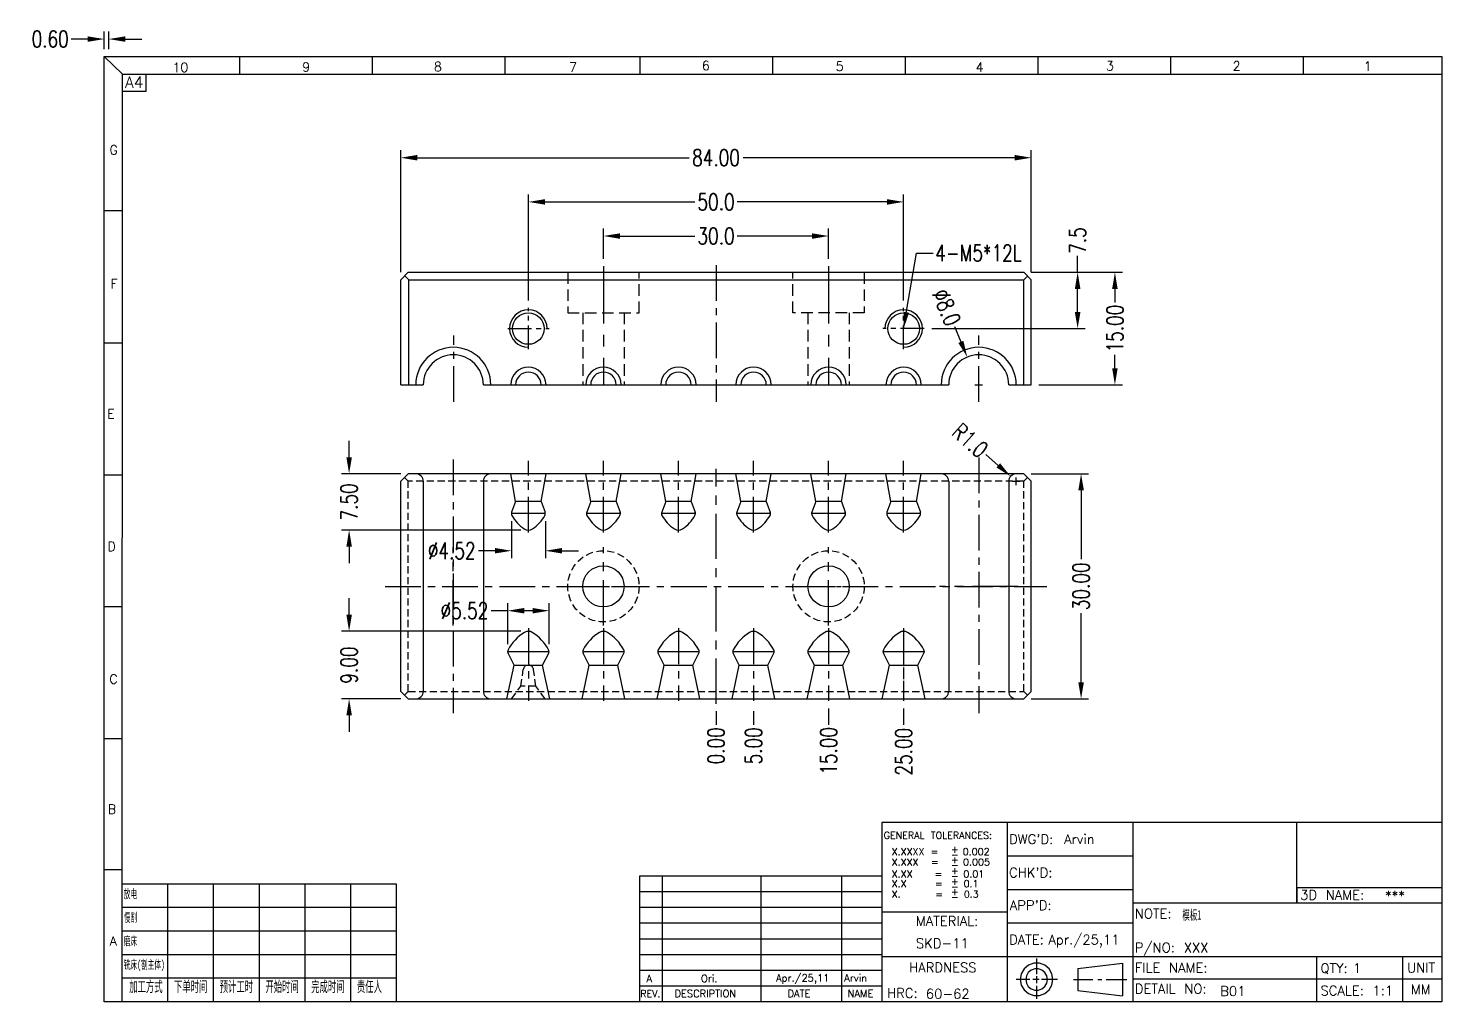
# Model space of a CAD drawing. Header units: millimetres. Extents: x -268 to 53, y -576 to 41.
# Drawn here: x -268.2 to -79.9, y -89.1 to 40.7 of the extents above; entities that cross this region are included whole.
import ezdxf

# ---------------------------------------------------------------- set-up
doc = ezdxf.new("R2010")
doc.units = ezdxf.units.MM
doc.header["$LTSCALE"] = 0.5
doc.linetypes.add('CENTER', pattern=[50.8, 31.75, -6.35, 6.35, -6.35])
doc.linetypes.add('HIDDEN', pattern=[9.525, 6.35, -3.175])
for name, color, linetype in [('a06', 120, 'Continuous'), ('s15', 183, 'Continuous'), ('侧定位块', 211, 'Continuous')]:
    doc.layers.add(name, color=color, linetype=linetype)
doc.layers.add('dim', color=3, linetype='Continuous', lineweight=15)
doc.styles.add('dim', font='romans.shx', dxfattribs={"width": 0.75, "bigfont": 'gbcbig.shx'})
doc.styles.get("Standard").update_dxf_attribs({"font": 'txt.shx'})
doc.styles.add('txt', font='MingLiU.ttf', dxfattribs={"width": 0.55})
doc.dimstyles.new('1', dxfattribs={"dimtxt": 2.2, "dimasz": 2.2, "dimexe": 1, "dimexo": 1, "dimgap": 0.3, "dimtad": 0, "dimzin": 3, "dimdsep": 46, "dimtxsty": 'dim', "dimcen": 2, "dimclrd": 3, "dimclre": 3, "dimclrt": 7, "dimazin": 2, "dimtfac": 1, "dimtofl": 0, "dimtmove": 0, "dimatfit": 3, "dimfxl": 0, "dimtolj": 1, "dimtzin": 3, "dimarcsym": 0})

# ---------------------------------------------------------------- blocks, each defined once
blk = doc.blocks.new('*D19')
at = {"layer": 'Defpoints', "color": 0}
for p in [(9350.37, -551.44), (9351.37, -566.44), (9362.52, -566.44)]:
    blk.add_point(p, dxfattribs=at)
at = {"layer": 'dim', "color": 3, "lineweight": -2}
for p, q in [((9351.37, -551.44), (9363.52, -551.44)), ((9362.52, -553.64), (9362.52, -555.46)), ((9362.52, -564.24), (9362.52, -562.42)), ((9352.37, -566.44), (9363.52, -566.44))]:
    blk.add_line(p, q, dxfattribs=at)
at = {"layer": 'dim', "color": 3}
for points in [[(9362.15, -553.64), (9362.88, -553.64), (9362.52, -551.44)], [(9362.15, -564.24), (9362.88, -564.24), (9362.52, -566.44)]]:
    blk.add_solid(points, dxfattribs=at)
at = {"layer": 'dim', "color": 7, "insert": (9362.52, -558.94), "char_height": 2.2, "attachment_point": 5, "rotation": 90, "style": 'dim'}
blk.add_mtext('\\A1;15.00', dxfattribs=at)
blk = doc.blocks.new('*D20')
at = {"layer": 'Defpoints', "color": 0}
for p in [(9350.37, -578.3), (9350.37, -608.3), (9358.01, -608.3)]:
    blk.add_point(p, dxfattribs=at)
at = {"layer": 'dim', "color": 3, "lineweight": -2}
for p, q in [((9351.37, -578.3), (9359.01, -578.3)), ((9358.01, -580.5), (9358.01, -589.7)), ((9358.01, -606.1), (9358.01, -596.9)), ((9351.37, -608.3), (9359.01, -608.3))]:
    blk.add_line(p, q, dxfattribs=at)
at = {"layer": 'dim', "color": 3}
for points in [[(9357.64, -580.5), (9358.38, -580.5), (9358.01, -578.3)], [(9357.64, -606.1), (9358.38, -606.1), (9358.01, -608.3)]]:
    blk.add_solid(points, dxfattribs=at)
at = {"layer": 'dim', "color": 7, "insert": (9358.01, -593.3), "char_height": 2.2, "attachment_point": 5, "rotation": 90, "style": 'dim'}
blk.add_mtext('\\A1;30.00', dxfattribs=at)
blk = doc.blocks.new('*D21')
at = {"layer": 'Defpoints', "color": 0}
for p in [(9351.37, -536.16), (9267.37, -552.44), (9351.37, -552.44)]:
    blk.add_point(p, dxfattribs=at)
at = {"layer": 'dim', "color": 3, "lineweight": -2}
for p, q in [((9267.37, -551.44), (9267.37, -535.16)), ((9269.57, -536.16), (9305.77, -536.16)), ((9349.17, -536.16), (9312.97, -536.16)), ((9351.37, -551.44), (9351.37, -535.16))]:
    blk.add_line(p, q, dxfattribs=at)
at = {"layer": 'dim', "color": 3}
for points in [[(9269.57, -535.79), (9269.57, -536.53), (9267.37, -536.16)], [(9349.17, -535.79), (9349.17, -536.53), (9351.37, -536.16)]]:
    blk.add_solid(points, dxfattribs=at)
at = {"layer": 'dim', "color": 7, "insert": (9309.37, -536.16), "char_height": 2.2, "attachment_point": 5, "style": 'dim'}
blk.add_mtext('\\A1;84.00', dxfattribs=at)
blk = doc.blocks.new('*D22')
at = {"layer": 'Defpoints', "color": 0}
for p in [(9282.11, -583.6), (9286.63, -583.6), (9282.11, -588.56)]:
    blk.add_point(p, dxfattribs=at)
at = {"layer": 'dim', "color": 3, "lineweight": -2}
for p, q in [((9282.11, -584.6), (9282.11, -589.56)), ((9286.63, -584.6), (9286.63, -589.56)), ((9279.91, -588.56), (9277.71, -588.56)), ((9288.83, -588.56), (9291.03, -588.56))]:
    blk.add_line(p, q, dxfattribs=at)
at = {"layer": 'dim', "color": 3}
for points in [[(9279.91, -588.19), (9279.91, -588.92), (9282.11, -588.56)], [(9288.83, -588.19), (9288.83, -588.92), (9286.63, -588.56)]]:
    blk.add_solid(points, dxfattribs=at)
at = {"layer": 'dim', "color": 7, "insert": (9274.15, -588.56), "char_height": 2.2, "attachment_point": 5, "style": 'dim'}
blk.add_mtext('\\A1;%%c4.52', dxfattribs=at)
blk = doc.blocks.new('*D23')
at = {"layer": 'Defpoints', "color": 0}
for p in [(9287.13, -596.55), (9281.61, -602), (9287.13, -602)]:
    blk.add_point(p, dxfattribs=at)
at = {"layer": 'dim', "color": 3, "lineweight": -2}
for p, q in [((9281.61, -596.55), (9279.41, -596.55)), ((9281.61, -601), (9281.61, -595.55)), ((9284.93, -596.55), (9283.81, -596.55)), ((9287.13, -601), (9287.13, -595.55))]:
    blk.add_line(p, q, dxfattribs=at)
at = {"layer": 'dim', "color": 3}
for points in [[(9283.81, -596.19), (9283.81, -596.92), (9281.61, -596.55)], [(9284.93, -596.19), (9284.93, -596.92), (9287.13, -596.55)]]:
    blk.add_solid(points, dxfattribs=at)
at = {"layer": 'dim', "color": 7, "insert": (9275.85, -596.55), "char_height": 2.2, "attachment_point": 5, "style": 'dim'}
blk.add_mtext('\\A1;%%c5.52', dxfattribs=at)
blk = doc.blocks.new('*D24')
at = {"layer": 'Defpoints', "color": 0}
for p in [(9334.37, -542.05), (9284.37, -556.19), (9334.37, -556.19)]:
    blk.add_point(p, dxfattribs=at)
at = {"layer": 'dim', "color": 3, "lineweight": -2}
for p, q in [((9284.37, -555.19), (9284.37, -541.05)), ((9286.57, -542.05), (9306.55, -542.05)), ((9332.17, -542.05), (9312.18, -542.05)), ((9334.37, -555.19), (9334.37, -541.05))]:
    blk.add_line(p, q, dxfattribs=at)
at = {"layer": 'dim', "color": 3}
for points in [[(9286.57, -541.69), (9286.57, -542.42), (9284.37, -542.05)], [(9332.17, -541.69), (9332.17, -542.42), (9334.37, -542.05)]]:
    blk.add_solid(points, dxfattribs=at)
at = {"layer": 'dim', "color": 7, "insert": (9309.37, -542.05), "char_height": 2.2, "attachment_point": 5, "style": 'dim'}
blk.add_mtext('\\A1;50.0', dxfattribs=at)
blk = doc.blocks.new('*D25')
at = {"layer": 'Defpoints', "color": 0}
for p in [(9342.84, -562.74), (9345.9, -570.13)]:
    blk.add_point(p, dxfattribs=at)
at = {"layer": 'dim', "color": 3, "lineweight": -2}
for p, q in [((9341.15, -558.68), (9341.99, -560.71)), ((9343.87, -566.44), (9344.87, -566.44)), ((9344.37, -566.94), (9344.37, -565.94))]:
    blk.add_line(p, q, dxfattribs=at)
at = {"layer": 'dim', "color": 3}
blk.add_solid([(9342.33, -560.57), (9341.65, -560.85), (9342.84, -562.74)], dxfattribs=at)
at = {"layer": 'dim', "color": 7, "insert": (9340.09, -556.11), "char_height": 2.2, "attachment_point": 5, "rotation": 292.4966, "style": 'dim'}
blk.add_mtext('\\A1;∅8.0', dxfattribs=at)
blk = doc.blocks.new('*D26')
at = {"layer": 'Defpoints', "color": 0}
for p in [(9350.37, -551.44), (9357.55, -551.44), (9337.12, -558.94)]:
    blk.add_point(p, dxfattribs=at)
at = {"layer": 'dim', "color": 3, "lineweight": -2}
for p, q in [((9357.55, -551.44), (9357.55, -549.24)), ((9351.37, -551.44), (9358.55, -551.44)), ((9357.55, -556.74), (9357.55, -553.64)), ((9338.12, -558.94), (9358.55, -558.94))]:
    blk.add_line(p, q, dxfattribs=at)
at = {"layer": 'dim', "color": 3}
for points in [[(9357.18, -553.64), (9357.92, -553.64), (9357.55, -551.44)], [(9357.18, -556.74), (9357.92, -556.74), (9357.55, -558.94)]]:
    blk.add_solid(points, dxfattribs=at)
at = {"layer": 'dim', "color": 7, "insert": (9357.55, -547.21), "char_height": 2.2, "attachment_point": 5, "rotation": 90, "style": 'dim'}
blk.add_mtext('\\A1;7.5', dxfattribs=at)
blk = doc.blocks.new('*D27')
at = {"layer": 'Defpoints', "color": 0}
for p in [(9324.37, -546.6), (9294.37, -550.64), (9324.37, -550.64)]:
    blk.add_point(p, dxfattribs=at)
at = {"layer": 'dim', "color": 3, "lineweight": -2}
for p, q in [((9294.37, -549.64), (9294.37, -545.6)), ((9324.37, -549.64), (9324.37, -545.6)), ((9296.57, -546.6), (9306.55, -546.6)), ((9322.17, -546.6), (9312.18, -546.6))]:
    blk.add_line(p, q, dxfattribs=at)
at = {"layer": 'dim', "color": 3}
for points in [[(9296.57, -546.24), (9296.57, -546.97), (9294.37, -546.6)], [(9322.17, -546.24), (9322.17, -546.97), (9324.37, -546.6)]]:
    blk.add_solid(points, dxfattribs=at)
at = {"layer": 'dim', "color": 7, "insert": (9309.37, -546.6), "char_height": 2.2, "attachment_point": 5, "style": 'dim'}
blk.add_mtext('\\A1;30.0', dxfattribs=at)
blk = doc.blocks.new('*D28')
at = {"layer": 'Defpoints', "color": 0}
for p in [(9260.48, -578.3), (9268.37, -578.3), (9284.37, -585.8)]:
    blk.add_point(p, dxfattribs=at)
at = {"layer": 'dim', "color": 3, "lineweight": -2}
for p, q in [((9260.48, -576.1), (9260.48, -573.9)), ((9267.37, -578.3), (9259.48, -578.3)), ((9283.37, -585.8), (9259.48, -585.8)), ((9260.48, -588), (9260.48, -590.2))]:
    blk.add_line(p, q, dxfattribs=at)
at = {"layer": 'dim', "color": 3}
for points in [[(9260.12, -576.1), (9260.85, -576.1), (9260.48, -578.3)], [(9260.12, -588), (9260.85, -588), (9260.48, -585.8)]]:
    blk.add_solid(points, dxfattribs=at)
at = {"layer": 'dim', "color": 7, "insert": (9260.48, -582.05), "char_height": 2.2, "attachment_point": 5, "rotation": 90, "style": 'dim'}
blk.add_mtext('\\A1;7.50', dxfattribs=at)
blk = doc.blocks.new('*D29')
at = {"layer": 'Defpoints', "color": 0}
for p in [(9284.37, -599.3), (9260.48, -608.3), (9268.37, -608.3)]:
    blk.add_point(p, dxfattribs=at)
at = {"layer": 'dim', "color": 3, "lineweight": -2}
for p, q in [((9260.48, -597.1), (9260.48, -594.9)), ((9283.37, -599.3), (9259.48, -599.3)), ((9267.37, -608.3), (9259.48, -608.3)), ((9260.48, -610.5), (9260.48, -612.7))]:
    blk.add_line(p, q, dxfattribs=at)
at = {"layer": 'dim', "color": 3}
for points in [[(9260.12, -597.1), (9260.85, -597.1), (9260.48, -599.3)], [(9260.12, -610.5), (9260.85, -610.5), (9260.48, -608.3)]]:
    blk.add_solid(points, dxfattribs=at)
at = {"layer": 'dim', "color": 7, "insert": (9260.48, -603.8), "char_height": 2.2, "attachment_point": 5, "rotation": 90, "style": 'dim'}
blk.add_mtext('\\A1;9.00', dxfattribs=at)
blk = doc.blocks.new('*D47')
at = {"layer": 'Defpoints', "color": 0}
for p in [(9309.37, -593.3), (9309.37, -608.96), (9309.37, -611.75)]:
    blk.add_point(p, dxfattribs=at)
at = {"layer": 'dim', "color": 3, "lineweight": -2}
blk.add_line((9309.37, -609.96), (9309.37, -611.75), dxfattribs=at)
at = {"layer": 'dim', "color": 7, "insert": (9309.37, -614.57), "char_height": 2.2, "attachment_point": 5, "rotation": 90, "style": 'dim'}
blk.add_mtext('\\A1;0.00', dxfattribs=at)
blk = doc.blocks.new('*D48')
at = {"layer": 'Defpoints', "color": 0}
for p in [(9309.37, -593.3), (9314.37, -608.96), (9314.37, -611.75)]:
    blk.add_point(p, dxfattribs=at)
at = {"layer": 'dim', "color": 3, "lineweight": -2}
blk.add_line((9314.37, -609.96), (9314.37, -611.75), dxfattribs=at)
at = {"layer": 'dim', "color": 7, "insert": (9314.37, -614.57), "char_height": 2.2, "attachment_point": 5, "rotation": 90, "style": 'dim'}
blk.add_mtext('\\A1;5.00', dxfattribs=at)
blk = doc.blocks.new('*D49')
at = {"layer": 'Defpoints', "color": 0}
for p in [(9309.37, -593.3), (9334.37, -608.58), (9334.37, -611.75)]:
    blk.add_point(p, dxfattribs=at)
at = {"layer": 'dim', "color": 3, "lineweight": -2}
blk.add_line((9334.37, -609.58), (9334.37, -611.75), dxfattribs=at)
at = {"layer": 'dim', "color": 7, "insert": (9334.37, -615.35), "char_height": 2.2, "attachment_point": 5, "rotation": 90, "style": 'dim'}
blk.add_mtext('\\A1;25.00', dxfattribs=at)
blk = doc.blocks.new('*D50')
at = {"layer": 'Defpoints', "color": 0}
for p in [(9309.37, -593.3), (9324.37, -608.58), (9324.37, -611.75)]:
    blk.add_point(p, dxfattribs=at)
at = {"layer": 'dim', "color": 3, "lineweight": -2}
blk.add_line((9324.37, -609.58), (9324.37, -611.75), dxfattribs=at)
at = {"layer": 'dim', "color": 7, "insert": (9324.37, -615.24), "char_height": 2.2, "attachment_point": 5, "rotation": 90, "style": 'dim'}
blk.add_mtext('\\A1;15.00', dxfattribs=at)
blk = doc.blocks.new('*D71')
at = {"color": 3, "lineweight": -2}
for p, q in [((9227.86, -521.68), (9227.86, -519.34)), ((9228.46, -521.68), (9228.46, -519.34)), ((9225.66, -520.34), (9223.46, -520.34)), ((9230.66, -520.34), (9232.86, -520.34))]:
    blk.add_line(p, q, dxfattribs=at)
at = {"color": 3}
for points in [[(9225.66, -519.98), (9225.66, -520.71), (9227.86, -520.34)], [(9230.66, -519.98), (9230.66, -520.71), (9228.46, -520.34)]]:
    blk.add_solid(points, dxfattribs=at)
at = {"layer": 'Defpoints', "color": 0}
for p in [(9227.86, -520.34), (9227.86, -522.68), (9228.46, -522.68)]:
    blk.add_point(p, dxfattribs=at)
at = {"color": 7, "insert": (9220.65, -520.34), "char_height": 2.2, "attachment_point": 5, "style": 'dim'}
blk.add_mtext('\\A1;0.60', dxfattribs=at)
blk = doc.blocks.new('*D80')
at = {"layer": 'Defpoints', "color": 0}
for p in [(9348.62, -578.64), (9349.37, -579.3)]:
    blk.add_point(p, dxfattribs=at)
at = {"layer": '侧定位块', "color": 3, "lineweight": -2}
for p, q in [((9345.33, -575.72), (9346.97, -577.18)), ((9348.87, -579.3), (9349.87, -579.3)), ((9349.37, -579.8), (9349.37, -578.8))]:
    blk.add_line(p, q, dxfattribs=at)
at = {"layer": '侧定位块', "color": 3}
blk.add_solid([(9347.22, -576.9), (9346.73, -577.45), (9348.62, -578.64)], dxfattribs=at)
at = {"layer": '侧定位块', "color": 7, "insert": (9343.22, -573.85), "char_height": 2.2, "attachment_point": 5, "rotation": 318.3945, "style": 'dim'}
blk.add_mtext('\\A1;R1.0', dxfattribs=at)

msp = doc.modelspace()

# ---------------------------------------------------------------- linework, layer by layer
at = {"color": 2, "linetype": 'Continuous'}
for p, q in [((-258.115, 36.913), (-255.708, 34.551)), ((-240.105, 36.913), (-240.105, 34.551)), ((-222.437, 36.913), (-222.437, 34.551)), ((-204.757, 36.913), (-204.757, 34.551)), ((-186.748, 36.913), (-186.748, 34.551)), ((-169.068, 36.913), (-169.068, 34.551)), ((-151.398, 36.913), (-151.398, 34.551)), ((-133.729, 36.913), (-133.729, 34.551)), ((-116.05, 36.913), (-116.05, 34.551)), ((-98.38, 36.913), (-98.38, 34.551)), ((-255.739, -89.087), (-255.708, 34.551)), ((-255.708, 34.551), (-79.915, 34.551)), ((-252.524, 32.286), (-252.524, 34.551)), ((-255.708, 32.286), (-252.524, 32.286)), ((-255.739, 16.331), (-258.113, 16.331)), ((-255.739, -1.272), (-258.113, -1.272)), ((-255.739, -18.866), (-258.113, -18.866)), ((-255.739, -36.456), (-258.113, -36.456)), ((-255.739, -54.06), (-258.113, -54.06)), ((-154.533, -65.197), (-154.532, -89.088)), ((-79.915, -65.197), (-154.533, -65.197)), ((-137.818, -65.197), (-137.818, -89.088)), ((-121.087, -65.197), (-121.086, -89.087)), ((-99.221, -75.947), (-99.221, -65.197)), ((-121.087, -69.676), (-137.81, -69.676)), ((-255.739, -71.495), (-258.113, -71.495)), ((-255.739, -71.495), (-258.113, -71.495)), ((-249.645, -73.407), (-255.738, -73.407)), ((-219.175, -73.407), (-255.738, -73.407)), ((-249.645, -89.088), (-249.645, -73.407)), ((-243.551, -89.088), (-243.551, -73.408)), ((-237.457, -89.089), (-237.457, -73.409)), ((-231.363, -89.088), (-231.363, -73.408)), ((-225.269, -89.089), (-225.269, -73.407)), ((-219.175, -89.089), (-219.175, -73.407)), ((-186.784, -72.364), (-186.784, -89.088)), ((-154.533, -72.364), (-186.784, -72.364)), ((-183.798, -72.364), (-183.797, -89.088)), ((-170.658, -72.364), (-170.658, -89.088)), ((-159.908, -72.364), (-159.908, -89.087)), ((-154.532, -74.454), (-186.784, -74.454)), ((-121.087, -74.155), (-137.81, -74.155)), ((-99.221, -73.857), (-79.915, -73.857)), ((-99.221, -73.857), (-99.221, -75.863)), ((-219.175, -76.543), (-255.738, -76.543)), ((-154.532, -76.544), (-186.784, -76.544)), ((-137.81, -77.142), (-154.532, -77.142)), ((-79.915, -75.947), (-121.087, -75.947)), ((-154.532, -78.635), (-186.784, -78.635)), ((-137.818, -78.647), (-137.818, -83.033)), ((-121.087, -78.635), (-137.809, -78.635)), ((-219.175, -79.679), (-255.738, -79.679)), ((-154.532, -80.725), (-186.784, -80.725)), ((-219.175, -82.815), (-255.738, -82.815)), ((-219.175, -82.815), (-255.738, -82.815)), ((-154.532, -82.816), (-186.784, -82.816)), ((-79.915, -83.114), (-154.532, -83.114)), ((-135.571, -84.711), (-135.95, -85.368)), ((-134.99, -84.224), (-135.571, -84.711)), ((-134.278, -83.965), (-134.99, -84.224)), ((-134.149, -84.691), (-134.623, -84.862)), ((-133.521, -83.965), (-134.278, -83.965)), ((-133.648, -84.691), (-134.149, -84.691)), ((-133.899, -83.336), (-133.899, -85.405)), ((-133.178, -84.862), (-133.648, -84.691)), ((-132.81, -84.224), (-133.521, -83.965)), ((-132.23, -84.711), (-132.81, -84.224)), ((-131.849, -85.368), (-132.23, -84.711)), ((-128.405, -84.655), (-122.458, -83.933)), ((-128.405, -84.655), (-128.405, -87.572)), ((-122.458, -83.933), (-122.458, -88.309)), ((-96.595, -83.114), (-96.595, -89.087)), ((-85.135, -83.114), (-85.135, -89.088)), ((-219.175, -85.951), (-255.738, -85.951)), ((-154.532, -84.906), (-186.784, -84.906)), ((-134.815, -86.113), (-136.611, -86.113)), ((-135.95, -85.368), (-136.08, -86.113)), ((-136.08, -86.113), (-135.95, -86.859)), ((-135.258, -85.619), (-135.343, -86.113)), ((-135.343, -86.113), (-135.258, -86.608)), ((-135.005, -85.184), (-135.258, -85.619)), ((-135.258, -86.608), (-135.005, -87.041)), ((-134.623, -84.862), (-135.005, -85.184)), ((-133.542, -86.113), (-134.396, -86.113)), ((-133.899, -85.691), (-133.899, -86.609)), ((-131.124, -86.113), (-133.248, -86.113)), ((-132.793, -85.184), (-133.178, -84.862)), ((-132.542, -85.619), (-132.793, -85.184)), ((-132.793, -87.041), (-132.542, -86.608)), ((-132.456, -86.113), (-132.542, -85.619)), ((-132.542, -86.608), (-132.456, -86.113)), ((-131.718, -86.113), (-131.849, -85.368)), ((-131.849, -86.859), (-131.718, -86.113)), ((-129, -86.113), (-126.387, -86.113)), ((-125.745, -86.113), (-125.21, -86.113)), ((-124.621, -86.113), (-121.862, -86.113)), ((-79.915, -86.1), (-121.086, -86.1)), ((-154.532, -86.996), (-186.784, -86.996)), ((-135.95, -86.859), (-135.571, -87.517)), ((-135.571, -87.517), (-134.99, -88.001)), ((-135.005, -87.041), (-134.623, -87.362)), ((-134.99, -88.001), (-134.278, -88.26)), ((-134.623, -87.362), (-134.149, -87.536)), ((-134.278, -88.26), (-133.521, -88.26)), ((-134.149, -87.536), (-133.648, -87.536)), ((-133.899, -86.956), (-133.899, -88.712)), ((-133.648, -87.536), (-133.178, -87.362)), ((-133.521, -88.26), (-132.81, -88.001)), ((-133.178, -87.362), (-132.793, -87.041)), ((-132.81, -88.001), (-132.23, -87.517)), ((-132.23, -87.517), (-131.849, -86.859)), ((-128.405, -87.572), (-122.458, -88.309))]:
    msp.add_line(p, q, dxfattribs=at)
msp.add_lwpolyline([(-79.915, -89.088), (-258.115, -89.088), (-258.115, 36.913), (-79.915, 36.913)], close=True, dxfattribs=at)
at = {"layer": 's15'}
for p, q in [((-217.611, 8.155), (-218.611, 7.155)), ((-217.552, 7.155), (-218.081, 7.684)), ((-217.611, 8.155), (-135.611, 8.155)), ((-134.611, 7.155), (-135.611, 8.155)), ((-135.611, 7.155), (-135.111, 7.655)), ((-218.611, -6.845), (-218.611, 7.155)), ((-217.552, 7.155), (-135.611, 7.155)), ((-217.552, -6.845), (-217.552, 7.155)), ((-135.611, -6.845), (-135.611, 7.155)), ((-134.611, -6.845), (-134.611, 7.155)), ((-218.611, -6.845), (-215.611, -6.845)), ((-218.611, -6.845), (-215.611, -6.845)), ((-207.611, -6.845), (-145.611, -6.845)), ((-137.611, -6.845), (-134.611, -6.845)), ((-137.611, -6.845), (-134.611, -6.845)), ((-218.611, -19.71), (-217.611, -18.71)), ((-135.611, -18.71), (-217.611, -18.71)), ((-203.311, -22.41), (-203.961, -18.71)), ((-199.911, -22.41), (-199.261, -18.71)), ((-189.261, -18.71), (-193.961, -18.71)), ((-193.311, -22.41), (-193.961, -18.71)), ((-189.911, -22.41), (-189.261, -18.71)), ((-179.261, -18.71), (-183.961, -18.71)), ((-183.311, -22.41), (-183.961, -18.71)), ((-179.911, -22.41), (-179.261, -18.71)), ((-169.261, -18.71), (-173.961, -18.71)), ((-173.311, -22.41), (-173.961, -18.71)), ((-169.911, -22.41), (-169.261, -18.71)), ((-159.261, -18.71), (-163.961, -18.71)), ((-163.311, -22.41), (-163.961, -18.71)), ((-159.911, -22.41), (-159.261, -18.71)), ((-149.261, -18.71), (-153.961, -18.71)), ((-153.311, -22.41), (-153.961, -18.71)), ((-149.911, -22.41), (-149.261, -18.71)), ((-134.611, -19.71), (-135.611, -18.71)), ((-218.611, -47.71), (-218.611, -19.71)), ((-215.611, -19.71), (-215.611, -47.71)), ((-207.611, -19.71), (-207.611, -47.71)), ((-145.611, -19.71), (-145.611, -47.71)), ((-137.611, -19.71), (-137.611, -47.71)), ((-134.611, -47.71), (-134.611, -19.71)), ((-203.311, -22.41), (-203.84, -23.837)), ((-199.911, -22.41), (-203.311, -22.41)), ((-199.911, -22.41), (-199.382, -23.837)), ((-193.311, -22.41), (-193.84, -23.837)), ((-189.911, -22.41), (-193.311, -22.41)), ((-189.911, -22.41), (-189.382, -23.837)), ((-183.311, -22.41), (-183.84, -23.837)), ((-179.911, -22.41), (-183.311, -22.41)), ((-179.911, -22.41), (-179.382, -23.837)), ((-173.311, -22.41), (-173.84, -23.837)), ((-169.911, -22.41), (-173.311, -22.41)), ((-169.911, -22.41), (-169.382, -23.837)), ((-163.311, -22.41), (-163.84, -23.837)), ((-159.911, -22.41), (-163.311, -22.41)), ((-159.911, -22.41), (-159.382, -23.837)), ((-153.311, -22.41), (-153.84, -23.837)), ((-149.911, -22.41), (-153.311, -22.41)), ((-149.911, -22.41), (-149.382, -23.837)), ((-199.351, -24.01), (-203.871, -24.01)), ((-189.361, -24.01), (-193.861, -24.01)), ((-179.361, -24.01), (-183.861, -24.01)), ((-169.361, -24.01), (-173.861, -24.01)), ((-159.361, -24.01), (-163.861, -24.01)), ((-149.361, -24.01), (-153.861, -24.01)), ((-204.371, -42.41), (-198.851, -42.41)), ((-203.509, -44.21), (-204.316, -42.639)), ((-199.713, -44.21), (-198.906, -42.639)), ((-194.371, -42.41), (-188.851, -42.41)), ((-193.509, -44.21), (-194.316, -42.639)), ((-189.713, -44.21), (-188.906, -42.639)), ((-184.371, -42.41), (-178.851, -42.41)), ((-183.509, -44.21), (-184.316, -42.639)), ((-179.713, -44.21), (-178.906, -42.639)), ((-174.371, -42.41), (-168.851, -42.41)), ((-173.509, -44.21), (-174.316, -42.639)), ((-169.713, -44.21), (-168.906, -42.639)), ((-164.371, -42.41), (-158.851, -42.41)), ((-163.509, -44.21), (-164.316, -42.639)), ((-159.713, -44.21), (-158.906, -42.639)), ((-154.371, -42.41), (-148.851, -42.41)), ((-153.509, -44.21), (-154.316, -42.639)), ((-149.713, -44.21), (-148.906, -42.639)), ((-204.461, -48.71), (-203.509, -44.21)), ((-203.509, -44.21), (-199.713, -44.21)), ((-198.761, -48.71), (-199.713, -44.21)), ((-194.461, -48.71), (-193.509, -44.21)), ((-193.509, -44.21), (-189.713, -44.21)), ((-188.761, -48.71), (-189.713, -44.21)), ((-184.461, -48.71), (-183.509, -44.21)), ((-183.509, -44.21), (-179.713, -44.21)), ((-178.761, -48.71), (-179.713, -44.21)), ((-174.461, -48.71), (-173.509, -44.21)), ((-173.509, -44.21), (-169.713, -44.21)), ((-168.761, -48.71), (-169.713, -44.21)), ((-164.461, -48.71), (-163.509, -44.21)), ((-163.509, -44.21), (-159.713, -44.21)), ((-158.761, -48.71), (-159.713, -44.21)), ((-154.461, -48.71), (-153.509, -44.21)), ((-153.509, -44.21), (-149.713, -44.21)), ((-148.761, -48.71), (-149.713, -44.21)), ((-217.611, -48.71), (-218.611, -47.71)), ((-217.611, -48.71), (-135.611, -48.71)), ((-194.461, -48.71), (-188.761, -48.71)), ((-184.461, -48.71), (-178.761, -48.71)), ((-174.461, -48.71), (-168.761, -48.71)), ((-164.461, -48.71), (-158.761, -48.71)), ((-154.461, -48.71), (-148.761, -48.71)), ((-135.611, -48.71), (-134.611, -47.71))]:
    msp.add_line(p, q, dxfattribs=at)
at = {"layer": 's15', "color": 8, "linetype": 'HIDDEN', "ltscale": 0.48}
for p, q in [((-196.361, 8.155), (-196.361, 2.755)), ((-186.861, 2.755), (-186.861, 8.155)), ((-166.361, 2.755), (-166.361, 8.155)), ((-156.861, 8.155), (-156.861, 2.755)), ((-196.361, 2.755), (-186.861, 2.755)), ((-194.361, 2.755), (-194.361, -6.845)), ((-188.861, 2.755), (-188.861, -6.845)), ((-156.861, 2.755), (-166.361, 2.755)), ((-164.361, 2.755), (-164.361, -6.845)), ((-158.861, 2.755), (-158.861, -6.845))]:
    msp.add_line(p, q, dxfattribs=at)
at = {"layer": 's15', "color": 1, "linetype": 'CENTER', "ltscale": 0.48}
for p, q in [((-191.611, 8.955), (-191.611, -6.845)), ((-161.611, 8.955), (-161.611, -6.845))]:
    msp.add_line(p, q, dxfattribs=at)
at = {"layer": 's15', "color": 1, "linetype": 'CENTER', "ltscale": 0.3}
for p, q in [((-176.581, 9.103), (-176.581, -9.131)), ((-211.552, -9.116), (-211.552, -0.277)), ((-141.611, -9.116), (-141.611, -0.277)), ((-211.611, -16.779), (-211.611, -50.613)), ((-141.611, -16.537), (-141.611, -50.613)), ((-201.611, -26.546), (-201.611, -16.983)), ((-191.611, -26.546), (-191.611, -16.983)), ((-181.611, -26.546), (-181.611, -16.983)), ((-171.611, -26.546), (-171.611, -16.983)), ((-161.611, -26.546), (-161.611, -16.983)), ((-151.611, -26.546), (-151.611, -16.983)), ((-220.711, -33.71), (-132.511, -33.71)), ((-201.611, -39.306), (-201.611, -48.99)), ((-191.611, -39.306), (-191.611, -48.99)), ((-181.611, -39.306), (-181.611, -48.99)), ((-171.611, -39.306), (-171.611, -48.99)), ((-161.611, -39.306), (-161.611, -48.99)), ((-151.611, -39.306), (-151.611, -48.99))]:
    msp.add_line(p, q, dxfattribs=at)
at = {"layer": 's15', "color": 1, "linetype": 'CENTER', "ltscale": 0.2}
for p, q in [((-201.611, -2.095), (-201.611, 3.405)), ((-151.611, -2.095), (-151.611, 3.405)), ((-204.361, 0.655), (-198.861, 0.655)), ((-148.861, 0.655), (-154.361, 0.655)), ((-194.361, -33.71), (-188.861, -33.71)), ((-164.361, -33.71), (-158.861, -33.71))]:
    msp.add_line(p, q, dxfattribs=at)
at = {"layer": 's15', "color": 1, "linetype": 'CENTER', "ltscale": 0.38}
for p, q in [((-176.611, -49.368), (-176.611, -18.052)), ((-211.611, -38.935), (-211.611, -28.485)), ((-191.611, -38.935), (-191.611, -28.485)), ((-161.611, -38.935), (-161.611, -28.485)), ((-196.836, -33.71), (-186.386, -33.71)), ((-166.836, -33.71), (-156.386, -33.71)), ((-136.386, -33.71), (-146.836, -33.71))]:
    msp.add_line(p, q, dxfattribs=at)
at = {"layer": 's15', "color": 8, "linetype": 'HIDDEN', "ltscale": 0.3}
for p, q in [((-217.611, -19.71), (-218.111, -19.21)), ((-135.611, -19.71), (-217.611, -19.71)), ((-217.611, -47.71), (-217.611, -19.71)), ((-135.611, -19.71), (-135.111, -19.21)), ((-135.611, -47.71), (-135.611, -19.71)), ((-202.611, -47.039), (-202.293, -44.783)), ((-200.611, -47.039), (-200.929, -44.783)), ((-203.861, -48.71), (-202.611, -47.039)), ((-200.611, -47.039), (-202.611, -47.039)), ((-199.361, -48.71), (-200.611, -47.039)), ((-217.611, -47.71), (-218.111, -48.21)), ((-217.611, -47.71), (-135.611, -47.71)), ((-135.611, -47.71), (-135.111, -48.21))]:
    msp.add_line(p, q, dxfattribs=at)
at = {"layer": 's15', "color": 1, "linetype": 'CENTER', "ltscale": 0.0688}
msp.add_line((-151.611, -39.306), (-151.611, -48.99), dxfattribs=at)
at = {"layer": 's15'}
for centre, radius in [((-201.611, 0.655), 2.1), ((-151.611, 0.655), 2.1), ((-191.611, -33.71), 2.75), ((-161.611, -33.71), 2.75)]:
    msp.add_circle(centre, radius, dxfattribs=at)
at = {"layer": 's15', "color": 8, "linetype": 'HIDDEN', "ltscale": 0.3}
for centre in [(-191.611, -33.71), (-161.611, -33.71)]:
    msp.add_circle(centre, 4.75, dxfattribs=at)
at = {"layer": 's15'}
for centre, radius, start, end in [((-201.611, 0.655), 2.5, 0, 270), ((-151.611, 0.655), 2.5, 270, 180), ((-211.611, -6.845), 5, 0, 180), ((-141.611, -6.845), 5, 0, 180), ((-211.611, -6.845), 4, 0, 180), ((-141.611, -6.845), 4, 0, 180), ((-201.611, -6.845), 2.35, 0, 180), ((-201.611, -6.845), 1.7, 0, 180), ((-191.611, -6.845), 2.35, 0, 180), ((-191.611, -6.845), 1.7, 0, 180), ((-181.611, -6.845), 2.35, 0, 180), ((-181.611, -6.845), 1.7, 0, 180), ((-171.611, -6.845), 2.35, 0, 180), ((-171.611, -6.845), 1.7, 0, 180), ((-161.611, -6.845), 2.35, 0, 180), ((-161.611, -6.845), 1.7, 0, 180), ((-151.611, -6.845), 2.35, 0, 180), ((-151.611, -6.845), 1.7, 0, 180), ((-216.611, -19.71), 1, 0, 90), ((-206.611, -19.71), 1, 90, 180), ((-146.611, -19.71), 1, 0, 90), ((-136.611, -19.71), 1, 90, 180), ((-203.371, -24.01), 0.5, 159.6557, 208.43125), ((-199.413, -21.868), 5, 208.43125, 236.68013), ((-203.808, -21.868), 5, 303.31987, 331.56875), ((-199.851, -24.01), 0.5, 331.56875, 20.3443), ((-193.371, -24.01), 0.5, 159.6557, 208.43125), ((-189.413, -21.868), 5, 208.43125, 236.68013), ((-193.808, -21.868), 5, 303.31987, 331.56875), ((-189.851, -24.01), 0.5, 331.56875, 20.3443), ((-183.371, -24.01), 0.5, 159.6557, 208.43125), ((-179.413, -21.868), 5, 208.43125, 236.68013), ((-183.808, -21.868), 5, 303.31987, 331.56875), ((-179.851, -24.01), 0.5, 331.56875, 20.3443), ((-173.371, -24.01), 0.5, 159.6557, 208.43125), ((-169.413, -21.868), 5, 208.43125, 236.68013), ((-173.808, -21.868), 5, 303.31987, 331.56875), ((-169.851, -24.01), 0.5, 331.56875, 20.3443), ((-163.371, -24.01), 0.5, 159.6557, 208.43125), ((-159.413, -21.868), 5, 208.43125, 236.68013), ((-163.808, -21.868), 5, 303.31987, 331.56875), ((-159.851, -24.01), 0.5, 331.56875, 20.3443), ((-153.371, -24.01), 0.5, 159.6557, 208.43125), ((-149.413, -21.868), 5, 208.43125, 236.68013), ((-153.808, -21.868), 5, 303.31987, 331.56875), ((-149.851, -24.01), 0.5, 331.56875, 20.3443), ((-201.611, -25.21), 1, 236.68013, 303.31987), ((-191.611, -25.21), 1, 236.68013, 303.31987), ((-181.611, -25.21), 1, 236.68013, 303.31987), ((-171.611, -25.21), 1, 236.68013, 303.31987), ((-161.611, -25.21), 1, 236.68013, 303.31987), ((-151.611, -25.21), 1, 236.68013, 303.31987), ((-199.008, -44.979), 6, 121.37546, 152.15591), ((-201.611, -40.71), 1, 58.62454, 121.37546), ((-204.214, -44.979), 6, 27.84409, 58.62454), ((-189.008, -44.979), 6, 121.37546, 152.15591), ((-191.611, -40.71), 1, 58.62454, 121.37546), ((-194.214, -44.979), 6, 27.84409, 58.62454), ((-179.008, -44.979), 6, 121.37546, 152.15591), ((-181.611, -40.71), 1, 58.62454, 121.37546), ((-184.214, -44.979), 6, 27.84409, 58.62454), ((-169.008, -44.979), 6, 121.37546, 152.15591), ((-171.611, -40.71), 1, 58.62454, 121.37546), ((-174.214, -44.979), 6, 27.84409, 58.62454), ((-159.008, -44.979), 6, 121.37546, 152.15591), ((-161.611, -40.71), 1, 58.62454, 121.37546), ((-164.214, -44.979), 6, 27.84409, 58.62454), ((-149.008, -44.979), 6, 121.37546, 152.15591), ((-151.611, -40.71), 1, 58.62454, 121.37546), ((-154.214, -44.979), 6, 27.84409, 58.62454), ((-203.871, -42.41), 0.5, 152.15591, 207.17035), ((-199.351, -42.41), 0.5, 332.82965, 27.84409), ((-193.871, -42.41), 0.5, 152.15591, 207.17035), ((-189.351, -42.41), 0.5, 332.82965, 27.84409), ((-183.871, -42.41), 0.5, 152.15591, 207.17035), ((-179.351, -42.41), 0.5, 332.82965, 27.84409), ((-173.871, -42.41), 0.5, 152.15591, 207.17035), ((-169.351, -42.41), 0.5, 332.82965, 27.84409), ((-163.871, -42.41), 0.5, 152.15591, 207.17035), ((-159.351, -42.41), 0.5, 332.82965, 27.84409), ((-153.871, -42.41), 0.5, 152.15591, 207.17035), ((-149.351, -42.41), 0.5, 332.82965, 27.84409), ((-216.611, -47.71), 1, 270, 0), ((-206.611, -47.71), 1, 180, 270), ((-146.611, -47.71), 1, 270, 0), ((-136.611, -47.71), 1, 180, 270)]:
    msp.add_arc(centre, radius, start, end, dxfattribs=at)
at = {"layer": 's15', "color": 8, "linetype": 'HIDDEN', "ltscale": 0.3}
msp.add_arc((-201.611, -44.903), 0.692, 10, 169.99292, dxfattribs=at)

# ---------------------------------------------------------------- texts
at = {"color": 6}
for s, height, p in [('10', 1.2263, (-249.026, 34.856)), ('9', 1.226, (-231.757, 34.915)), ('8', 1.226, (-214.183, 34.973)), ('7', 1.226, (-196.182, 34.879)), ('6', 1.226, (-178.486, 35.113)), ('5', 1.226, (-160.659, 35.02)), ('4', 1.226, (-141.998, 34.879)), ('3', 1.226, (-124.645, 35.067)), ('2', 1.226, (-107.775, 35.067)), ('1', 1.226, (-90.302, 35.02)), ('A4', 1.5138, (-255.354, 32.742)), ('G', 1.226, (-257.419, 23.869)), ('G', 1.226, (-257.419, 23.869)), ('F', 1.226, (-257.29, 6.019)), ('E', 1.226, (-257.716, -11.324)), ('D', 1.226, (-257.687, -29.005)), ('C', 1.226, (-257.436, -46.692)), ('B', 1.226, (-257.646, -64.028)), ('B', 1.226, (-257.646, -64.028)), ('A', 1.226, (-257.388, -81.607)), ('A', 1.226, (-257.388, -81.607))]:
    msp.add_text(s, height=height, dxfattribs=at).set_placement(p)
at = {"color": 4}
for s, height, p in [('GENERAL TOLERANCES:', 0.92791, (-154.262, -67.36)), ("DWG'D:", 1.2843, (-137.562, -68.059)), ('X.XXXX =   0.002', 0.92791, (-153.204, -69.559)), ('+', 0.928, (-145.302, -69.248)), ('-', 0.928, (-145.302, -69.941)), ('X.XXX  =   0.005', 0.92791, (-153.204, -70.943)), ('+', 0.928, (-145.302, -70.633)), ('-', 0.928, (-145.302, -71.326)), ('+', 0.928, (-145.302, -72.088)), ("CHK'D:", 1.2843, (-137.562, -72.508)), ('X.XX   =   0.01', 0.92791, (-153.204, -72.515)), ('X.X    =   0.1', 0.92791, (-153.204, -73.829)), ('-', 0.928, (-145.302, -72.781)), ('+', 0.928, (-145.302, -73.505)), ('X.     =   0.3', 0.92791, (-153.204, -75.213)), ('-', 0.928, (-145.302, -74.198)), ('+', 0.928, (-145.302, -74.896)), ('-', 0.928, (-145.302, -75.589)), ('3D NAME:', 1.2843, (-98.773, -75.485)), ("APP'D:", 1.2843, (-137.461, -76.865)), ('NOTE:', 1.2843, (-120.811, -77.978)), ('MATERIAL:', 1.2843, (-149.979, -78.97)), ('DATE:', 1.2843, (-137.562, -81.446)), ('P/NO:', 1.2843, (-120.811, -82.503)), ('HARDNESS', 1.2843, (-150.871, -85.16)), ('FILE NAME:', 1.2843, (-120.811, -85.206)), ('QTY:', 1.2843, (-96.074, -85.254)), ('UNIT', 1.2843, (-84.537, -85.201)), ('REV.', 0.9151, (-186.69, -88.46)), ('DESCRIPTION', 0.96323, (-182.139, -88.481)), ('DATE', 0.9632, (-167.084, -88.481)), ('NAME', 0.9632, (-159.069, -88.481)), ('HRC:', 1.2843, (-153.81, -88.573)), ('DETAIL NO:', 1.2843, (-120.811, -88.002)), ('SCALE: 1:1', 1.2843, (-96.074, -88.243)), ('MM', 1.2843, (-84.038, -88.096))]:
    msp.add_text(s, height=height, dxfattribs=at).set_placement(p)
at = {"color": 3}
for s, height, p in [('Arvin', 1.2843, (-130.243, -68.059)), ('***', 1.2843, (-87.463, -75.567)), ('SKD-11', 1.2843, (-149.979, -81.941)), ('Apr./25,11', 1.2843, (-132.308, -81.446)), ('1', 1.284, (-91.756, -85.254)), ('A', 0.963, (-185.877, -86.471)), ('Ori.', 0.9632, (-178.61, -86.471)), ('Apr./25,11', 0.9632, (-168.61, -86.395)), ('Arvin', 0.9632, (-159.529, -86.395)), ('60-62', 1.2843, (-148.653, -88.662)), ('B01', 1.2843, (-109.421, -88.314))]:
    msp.add_text(s, height=height, dxfattribs=at).set_placement(p)
at = {"color": 3, "style": 'txt', "width": 0.55}
msp.add_text('模板1', height=1.2843, dxfattribs=at).set_placement((-114.469, -78.155))
at = {"color": 3, "attachment_point": 1, "style": 'txt'}
for s, insert, char_height, width in [('放电', (-255.526, -74.146), 1.1559, 7.86861), ('慢割', (-255.526, -77.282), 1.1559, 7.86861), ('磨床', (-255.526, -80.418), 1.1559, 7.86861), ('铣床(割主体)', (-255.526, -83.554), 1.1559, 7.86861), ('加工方式', (-254.794, -86.338), 1.4448, 4.54093), ('下单时间', (-248.832, -86.338), 1.4448, 4.54093), ('预计工时', (-242.738, -86.338), 1.4448, 4.54093), ('开始时间', (-236.644, -86.338), 1.4448, 4.54093), ('完成时间', (-230.55, -86.338), 1.4448, 4.54093), ('责任人', (-224.456, -86.338), 1.4448, 4.54093)]:
    msp.add_mtext(s, dxfattribs=dict(at, insert=insert, char_height=char_height, width=width))
at = {"color": 3, "insert": (-114.284, -81.218), "char_height": 1.2843, "width": 49.35395, "attachment_point": 1}
msp.add_mtext('XXX', dxfattribs=at)
at = {"layer": 'a06', "color": 7, "insert": (-147.396, 10.725), "char_height": 2.2, "attachment_point": 4, "style": 'dim'}
msp.add_mtext('\\A1;4-M5*12L', dxfattribs=at)

# ---------------------------------------------------------------- dimensions: what is measured, and where the dimension line sits
dim = msp.add_linear_dim(base=(-258.115, 39.249), p1=(-257.515, 36.913), p2=(-258.115, 36.913), dimstyle='1', override={"dimdec": 2})
dim.commit()
dim.dimension.update_dxf_attribs({"geometry": '*D71', "text_midpoint": (-265.329, 39.249), "insert": (-9485.977, 559.593)})
at = {"layer": 'dim'}
for base, p1, p2, override, picture, middle in [((-134.611, 23.434), (-218.611, 7.155), (-134.611, 7.155), {"dimcen": 0.5}, '*D21', (-176.611, 23.434)), ((-151.611, 17.541), (-201.611, 3.405), (-151.611, 3.405), {"dimdec": 1, "dimcen": 0.5}, '*D24', (-176.611, 17.541))]:
    dim = msp.add_linear_dim(base=base, p1=p1, p2=p2, dimstyle='1', override=override, dxfattribs=at)
    dim.commit()
    dim.dimension.update_dxf_attribs({"geometry": picture, "text_midpoint": middle, "dimtype": 128, "insert": (-9485.977, 559.593)})
dim = msp.add_linear_dim(base=(-161.611, 12.991), p1=(-191.611, 8.955), p2=(-161.611, 8.955), dimstyle='1', override={"dimdec": 1, "dimcen": 0.5}, dxfattribs=at)
dim.commit()
dim.dimension.update_dxf_attribs({"geometry": '*D27', "text_midpoint": (-176.611, 12.991), "insert": (-9485.977, 559.593)})
for base, p1, p2, override, picture, middle in [((-128.427, 8.155), (-148.861, 0.655), (-135.611, 8.155), {"dimdec": 1, "dimcen": 0.5}, '*D26', (-128.427, 12.383)), ((-123.46, -6.845), (-135.611, 8.155), (-134.611, -6.845), {"dimcen": 0.5}, '*D19', (-123.46, 0.655)), ((-225.492, -18.71), (-201.611, -26.21), (-217.611, -18.71), {"dimcen": 0.5}, '*D28', (-225.492, -22.46)), ((-225.492, -48.71), (-201.611, -39.71), (-217.611, -48.71), {"dimcen": 0.5}, '*D29', (-225.492, -44.21))]:
    dim = msp.add_linear_dim(base=base, p1=p1, p2=p2, angle=90, dimstyle='1', override=override, dxfattribs=at)
    dim.commit()
    dim.dimension.update_dxf_attribs({"geometry": picture, "text_midpoint": middle, "insert": (-9485.977, 559.593)})
dim = msp.add_diameter_dim_2p(p1=(-140.08, -10.541), p2=(-143.141, -3.15), dimstyle='1', override={"dimdec": 1, "dimcen": 0.5}, dxfattribs=at)
dim.commit()
dim.dimension.update_dxf_attribs({"geometry": '*D25', "text_midpoint": (-145.887, 3.479), "insert": (-9485.977, 559.593)})
dim = msp.add_linear_dim(base=(-127.966, -48.71), p1=(-135.611, -18.71), p2=(-135.611, -48.71), angle=90, dimstyle='1', override={"dimcen": 0.5}, dxfattribs=at)
dim.commit()
dim.dimension.update_dxf_attribs({"geometry": '*D20', "text_midpoint": (-127.966, -33.71), "dimtype": 128, "insert": (-9485.977, 559.593)})
dim = msp.add_linear_dim(base=(-203.871, -28.962), p1=(-199.351, -24.01), p2=(-203.871, -24.01), text='%%c<>', dimstyle='1', override={"dimcen": 0.5}, dxfattribs=at)
dim.commit()
dim.dimension.update_dxf_attribs({"geometry": '*D22', "text_midpoint": (-211.831, -28.962), "insert": (-9485.977, 559.593)})
for feature_location, offset, origin, picture, middle, set_off in [((-176.610728056, -49.36827054), (0, -2.791727802), (-176.610728056, -33.710378698), '*D47', (-176.610728056, -54.974284056), (-9485.976669784, 559.593067755)), ((-171.611, -49.368), (0, -2.792), (-176.611, -33.71), '*D48', (-171.611, -54.974), (-9485.977, 559.593)), ((-151.611, -48.99), (0, -3.17), (-176.611, -33.71), '*D49', (-151.611, -55.76), (-9485.977, 559.593)), ((-161.611, -48.99), (0, -3.17), (-176.611, -33.71), '*D50', (-161.611, -55.642), (-9485.977, 559.593))]:
    dim = msp.add_ordinate_dim(feature_location=feature_location, offset=offset, dtype=1, origin=origin, dimstyle='1', override={"dimcen": 0.5}, dxfattribs=at)
    dim.commit()
    dim.dimension.update_dxf_attribs({"geometry": picture, "text_midpoint": middle, "insert": set_off})
dim = msp.add_linear_dim(base=(-198.851, -36.961), p1=(-204.371, -42.41), p2=(-198.851, -42.41), text='%%c<>', dimstyle='1', override={"dimcen": 0.5}, dxfattribs=at)
dim.commit()
dim.dimension.update_dxf_attribs({"geometry": '*D23', "text_midpoint": (-210.131, -36.961), "dimtype": 128, "insert": (-9485.977, 559.593)})
at = {"layer": '侧定位块'}
dim = msp.add_radius_dim(center=(-136.611, -19.71), mpoint=(-137.358, -19.046), dimstyle='1', override={"dimdec": 1, "dimcen": 0.5}, dxfattribs=at)
dim.commit()
dim.dimension.update_dxf_attribs({"geometry": '*D80', "text_midpoint": (-142.753, -14.256), "insert": (-9485.977, 559.593)})

# ---------------------------------------------------------------- leaders
at = {"layer": 'a06', "annotation_type": 0, "has_hookline": 1, "hookline_direction": 0, "text_width": 12.493}
msp.add_leader([(-151.611, 0.655), (-149.896, 10.725), (-147.696, 10.725)], dimstyle='1', override={"dimcen": 0.5}, dxfattribs=at)

doc.saveas('drawing.dxf')
